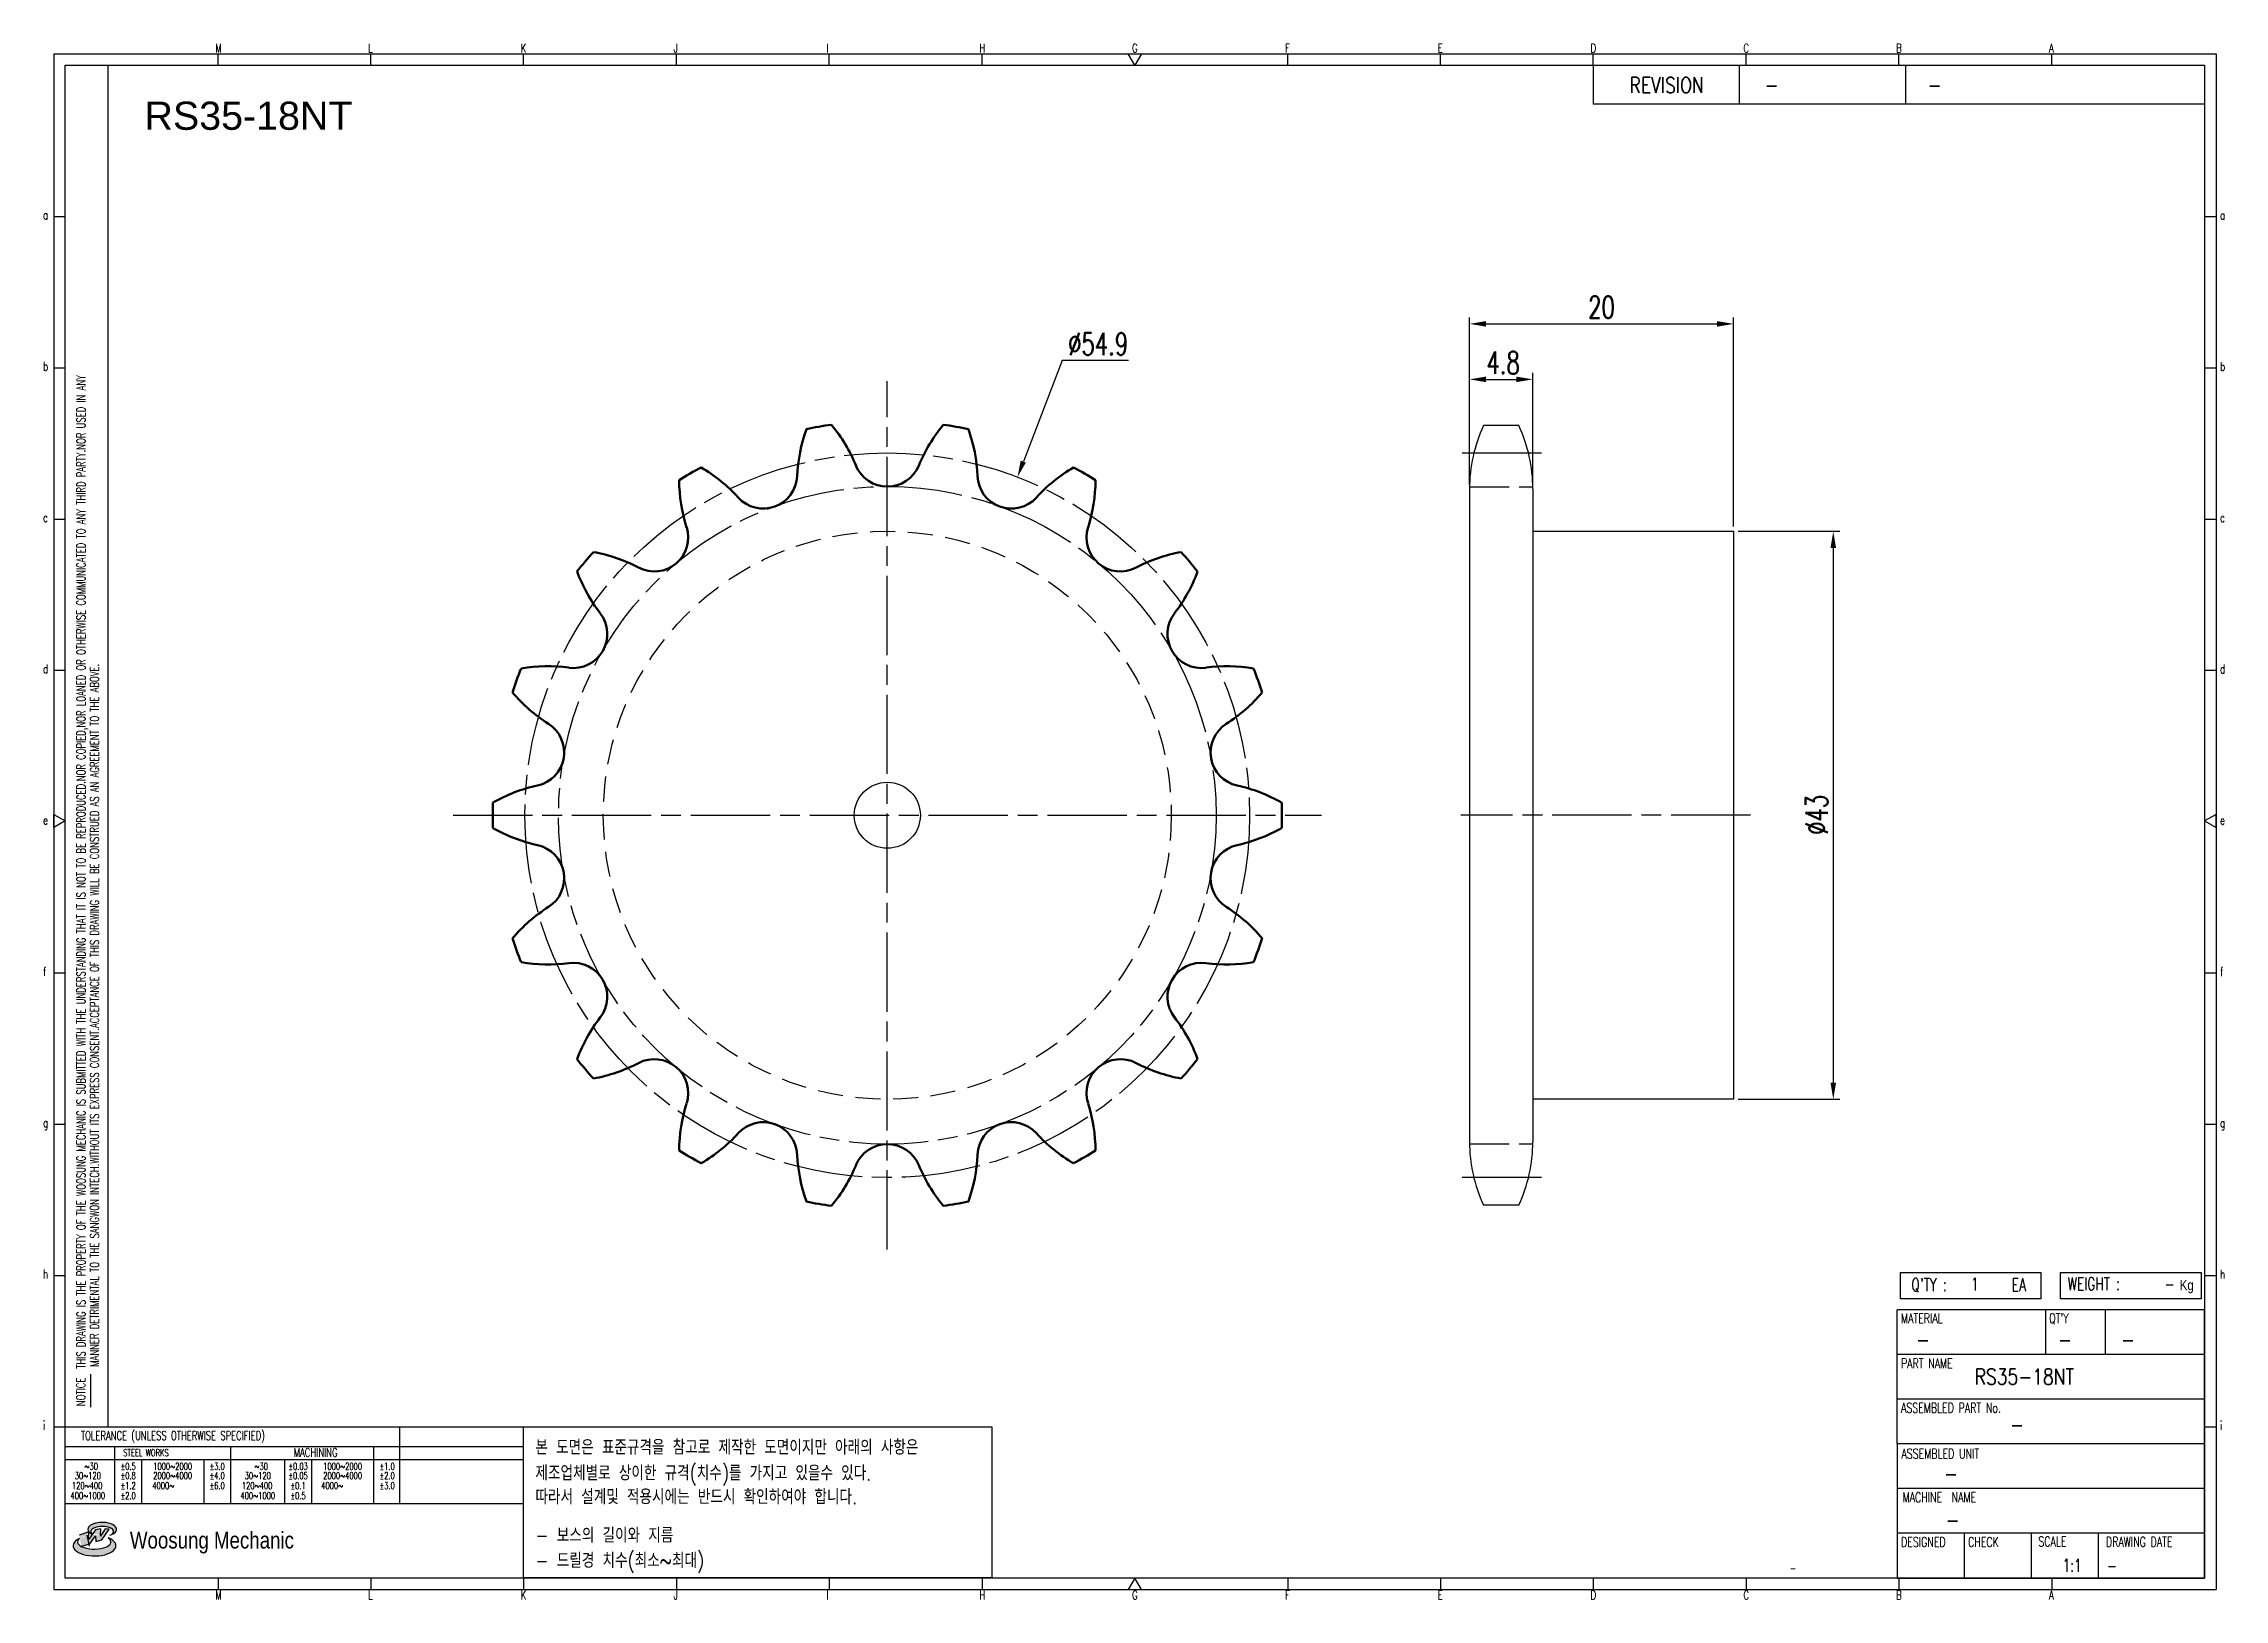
# Model space of a CAD drawing. Header units: millimetres. Extents: x -44811 to -44646, y 1097 to 1215.
import ezdxf
from ezdxf.enums import TextEntityAlignment as Align

# ---------------------------------------------------------------- set-up
doc = ezdxf.new("R2010")
doc.units = ezdxf.units.MM
for name, pattern in [('AM_ISO02W050', [7.5, 6, -1.5]), ('AM_ISO02W050x2', [3.75, 3, -0.75]), ('AM_ISO08W050', [18, 12, -1.5, 3, -1.5]), ('AM_ISO08W050x2', [9, 6, -0.75, 1.5, -0.75]), ('HIDDEN', [9.525, 6.35, -3.175])]:
    doc.linetypes.add(name, pattern=pattern)
for name, color, linetype, lineweight in [('AM_0N', 7, 'Continuous', 50), ('AM_3N', 6, 'AM_ISO02W050', 25), ('AM_7', 4, 'AM_ISO08W050', 25), ('AM_7N', 4, 'AM_ISO08W050', 25)]:
    doc.layers.add(name, color=color, linetype=linetype, lineweight=lineweight)
for name, color, linetype in [('HL', 2, 'HIDDEN'), ('S-DIM', 7, 'Continuous'), ('TITLE', 7, 'Continuous'), ('도면레이아웃', 7, 'Continuous')]:
    doc.layers.add(name, color=color, linetype=linetype)
doc.styles.add('HAN', font='ROMANS.shx', dxfattribs={"width": 0.7, "bigfont": 'whgtxt.shx'})
doc.styles.add('HKD_ST2', font='romans.shx', dxfattribs={"width": 0.7, "height": 4, "bigfont": '@extfont2.shx'})
doc.styles.add('HSG', font='SIMPLEX.shx', dxfattribs={"width": 0.7, "bigfont": 'HSG.shx'})
doc.styles.add('ROMANS', font='romans.shx', dxfattribs={"width": 0.7, "bigfont": 'whgtxt.shx'})
doc.styles.add('SLDTEXTSTYLE4', font='arial.ttf', dxfattribs={"width": 0.8})
doc.styles.get("Standard").update_dxf_attribs({"font": 'arial.ttf'})
doc.dimstyles.new('APP2.5', dxfattribs={"dimscale": 0.7, "dimtxt": 2.4, "dimasz": 1.8, "dimexe": 0.7, "dimexo": 0.5, "dimgap": 0.6, "dimtad": 1, "dimtoh": 1, "dimdec": 1, "dimrnd": 0.01, "dimzin": 9, "dimdsep": 46, "dimtxsty": 'HSG', "dimcen": 0, "dimclrd": 1, "dimclre": 1, "dimclrt": 256, "dimazin": 2, "dimtp": 1, "dimtm": 1, "dimtfac": 0.5, "dimtdec": 1, "dimtofl": 0, "dimtmove": 0, "dimatfit": 3, "dimfxl": 0, "dimtvp": 1, "dimtolj": 2, "dimlwd": -1, "dimlwe": -1, "dimarcsym": 0})

# ---------------------------------------------------------------- blocks, each defined once
blk = doc.blocks.new('SUYWSHJH')
at = {"layer": '도면레이아웃'}
h = blk.add_hatch(color=10, dxfattribs=at)
h.paths.add_polyline_path([(1.544, 35.177), (1.554, 34.966), (1.779, 35.034), (2.054, 35.422), (1.908, 35.446), (1.728, 35.167), (1.741, 35.439), (1.547, 35.405), (1.292, 35.041), (1.295, 35.33), (0.943, 35.208), (1.03, 34.8), (1.336, 34.885)])
edge = h.paths.add_edge_path()
edge.add_ellipse((1.795, 35.421), major_axis=(-0.53, 0), ratio=0.487785, start_angle=122.36065, end_angle=403.39574)
edge.add_line((1.411, 35.244), (1.419, 35.261))
edge.add_ellipse((1.798, 35.344), major_axis=(-0.423, 0), ratio=0.444396, start_angle=131.58977, end_angle=386.19408, ccw=False)
edge = h.paths.add_edge_path()
edge.add_ellipse((1.512, 34.815), major_axis=(-0.793, 0), ratio=0.480113, start_angle=314.67633, end_angle=590.85213)
edge.add_ellipse((1.501, 34.958), major_axis=(-0.62, 0), ratio=0.43311, start_angle=331.7024, end_angle=574.42495, ccw=False)
for p, q in [((0, 90.118), (80.15, 90.118)), ((0, 90.118), (0, 33.191)), ((6.089, 89.693), (6.089, 90.118)), ((11.753, 89.693), (11.753, 90.118)), ((17.418, 89.693), (17.418, 90.118)), ((23.082, 89.693), (23.082, 90.118)), ((28.746, 89.693), (28.746, 90.118)), ((34.411, 89.693), (34.411, 90.118)), ((45.739, 89.693), (45.739, 90.118)), ((51.404, 89.693), (51.404, 90.118)), ((57.068, 89.693), (57.068, 90.118)), ((62.732, 89.693), (62.732, 90.118)), ((68.397, 89.693), (68.397, 90.118)), ((74.061, 89.693), (74.061, 90.118)), ((80.15, 90.118), (80.15, 33.191)), ((0, 84.085), (0.425, 84.085)), ((79.725, 84.085), (80.15, 84.085)), ((0, 78.478), (0.425, 78.478)), ((79.725, 78.478), (80.15, 78.478)), ((0, 72.87), (0.425, 72.87)), ((79.725, 72.87), (80.15, 72.87)), ((0, 67.262), (0.425, 67.262)), ((79.725, 67.262), (80.15, 67.262)), ((0, 56.047), (0.425, 56.047)), ((79.725, 56.047), (80.15, 56.047)), ((0, 50.439), (0.425, 50.439)), ((79.725, 50.439), (80.15, 50.439)), ((0, 44.832), (0.425, 44.832)), ((79.725, 44.832), (80.15, 44.832)), ((1.377, 39.947), (1.377, 41.174)), ((0, 39.224), (0.425, 39.224)), ((79.725, 39.224), (80.15, 39.224)), ((0, 33.191), (80.15, 33.191)), ((6.089, 33.616), (6.089, 33.191)), ((11.753, 33.616), (11.753, 33.191)), ((17.418, 33.616), (17.418, 33.191)), ((23.082, 33.616), (23.082, 33.191)), ((28.746, 33.616), (28.746, 33.191)), ((34.411, 33.616), (34.411, 33.191)), ((45.739, 33.616), (45.739, 33.191)), ((51.404, 33.616), (51.404, 33.191)), ((57.068, 33.616), (57.068, 33.191)), ((62.732, 33.616), (62.732, 33.191)), ((68.397, 33.616), (68.397, 33.191)), ((74.061, 33.616), (74.061, 33.191))]:
    blk.add_line(p, q)
at = {"color": 2}
for p, q in [((2.017, 39.224), (2.017, 89.693)), ((0.425, 39.224), (17.418, 39.224)), ((12.816, 39.224), (12.816, 36.382)), ((17.418, 33.616), (17.418, 39.224)), ((0.425, 38.487), (17.418, 38.487)), ((0.425, 38.012), (17.418, 38.012)), ((2.257, 38.487), (2.257, 36.382)), ((3.257, 38.012), (3.257, 36.382)), ((5.557, 38.012), (5.557, 36.382)), ((6.557, 38.5), (6.557, 36.382)), ((8.557, 38.012), (8.557, 36.382)), ((9.557, 38.026), (9.557, 36.382)), ((11.857, 38.487), (11.857, 36.382)), ((0.425, 36.382), (17.418, 36.382))]:
    blk.add_line(p, q, dxfattribs=at)
at = {"color": 6, "ltscale": 0.5}
for p, q in [((57.068, 89.693), (57.068, 88.246)), ((62.47, 89.693), (62.47, 88.246)), ((68.635, 89.693), (68.635, 88.246)), ((79.725, 88.246), (57.068, 88.246)), ((68.336, 38.59), (68.336, 43.563)), ((79.725, 43.563), (68.336, 43.563)), ((73.827, 43.563), (73.827, 41.905)), ((76.037, 43.563), (76.037, 41.905)), ((79.725, 38.59), (79.725, 43.563)), ((79.725, 41.905), (68.336, 41.905)), ((79.725, 40.248), (68.336, 40.248)), ((68.336, 38.59), (68.336, 33.616)), ((79.725, 38.59), (68.336, 38.59)), ((79.725, 33.616), (79.725, 38.59)), ((79.725, 36.932), (68.336, 36.932)), ((79.725, 35.274), (68.336, 35.274)), ((70.822, 33.616), (70.822, 35.274)), ((73.309, 33.616), (73.309, 35.274)), ((75.796, 33.616), (75.796, 35.274)), ((68.336, 33.616), (79.725, 33.616))]:
    blk.add_line(p, q, dxfattribs=at)
for points in [[(40.075, 89.693), (39.83, 90.118), (40.32, 90.118)], [(0.425, 89.693), (79.725, 89.693), (79.725, 33.616), (0.425, 33.616)], [(0.425, 61.679), (0, 61.433), (0, 61.924)], [(79.725, 61.679), (80.15, 61.433), (80.15, 61.924)], [(40.075, 33.616), (39.83, 33.191), (40.32, 33.191)]]:
    blk.add_lwpolyline(points, close=True)
at = {"layer": 'TITLE', "color": 20}
for p, q in [((68.449, 43.961), (68.449, 44.936)), ((68.449, 44.936), (73.654, 44.936)), ((73.654, 44.936), (73.654, 43.961)), ((74.39, 43.961), (74.39, 44.936)), ((74.39, 44.936), (79.595, 44.936)), ((79.595, 44.936), (79.595, 43.961)), ((73.654, 43.961), (68.449, 43.961)), ((79.595, 43.961), (74.39, 43.961))]:
    blk.add_line(p, q, dxfattribs=at)
at = {"layer": '도면레이아웃'}
for p, q in [((1.295, 35.33), (0.943, 35.208)), ((1.03, 34.8), (1.336, 34.885)), ((1.224, 35.208), (1.311, 34.8)), ((1.224, 35.208), (1.224, 35.208)), ((1.547, 35.405), (1.292, 35.041)), ((1.292, 35.041), (1.295, 35.33)), ((1.336, 34.885), (1.544, 35.177)), ((1.419, 35.261), (1.411, 35.244)), ((1.544, 35.177), (1.554, 34.966)), ((1.741, 35.439), (1.547, 35.405)), ((1.554, 34.966), (1.779, 35.034)), ((1.908, 35.446), (1.728, 35.167)), ((1.728, 35.167), (1.741, 35.439)), ((1.779, 35.034), (2.054, 35.422)), ((2.054, 35.422), (1.908, 35.446))]:
    blk.add_line(p, q, dxfattribs=at)
for centre, major_axis, ratio, start_param, end_param in [((1.795, 35.421), (-0.53, 0), 0.487785, 2.135596, 7.040584), ((1.512, 34.815), (-0.793, 0), 0.480113, 5.492138, 10.312315), ((1.501, 34.958), (-0.62, 0), 0.43311, 5.789299, 10.025607), ((1.798, 35.344), (-0.423, 0), 0.444396, 2.296675, 6.740358)]:
    blk.add_ellipse(centre, major_axis=major_axis, ratio=ratio, start_param=start_param, end_param=end_param, dxfattribs=at)
at = {"color": 4, "style": 'HKD_ST2', "width": 0.7}
for s, p in [('M', (5.988, 90.164)), ('L', (11.652, 90.164)), ('K', (17.316, 90.164)), ('J', (22.981, 90.164)), ('I', (28.645, 90.164)), ('H', (34.309, 90.164)), ('G', (39.974, 90.164)), ('F', (45.638, 90.164)), ('E', (51.302, 90.164)), ('D', (56.967, 90.164)), ('C', (62.631, 90.164)), ('B', (68.295, 90.164)), ('A', (73.96, 90.164)), ('a', (-0.395, 83.976)), ('a', (80.305, 83.97)), ('b', (-0.395, 78.368)), ('b', (80.305, 78.362)), ('c', (-0.395, 72.76)), ('c', (80.305, 72.754)), ('d', (-0.395, 67.153)), ('d', (80.305, 67.147)), ('e', (-0.395, 61.545)), ('e', (80.305, 61.539)), ('f', (-0.395, 55.937)), ('f', (80.305, 55.931)), ('g', (-0.395, 50.33)), ('g', (80.305, 50.324)), ('h', (-0.395, 44.722)), ('h', (80.305, 44.716)), ('i', (-0.395, 39.114)), ('i', (80.305, 39.108)), ('M', (5.988, 32.824)), ('L', (11.652, 32.824)), ('K', (17.316, 32.824)), ('J', (22.981, 32.824)), ('I', (28.645, 32.824)), ('H', (34.309, 32.824)), ('G', (39.974, 32.824)), ('F', (45.638, 32.824)), ('E', (51.302, 32.824)), ('D', (56.967, 32.824)), ('C', (62.631, 32.824)), ('B', (68.295, 32.824)), ('A', (73.96, 32.824))]:
    blk.add_text(s, height=0.326, dxfattribs=at).set_placement(p)
for s, height, style, width, p in [('REVISION', 0.5806, 'HAN', 0.8, (58.415, 88.664)), ('-', 0.581, 'HAN', 0.8, (63.426, 88.664)), ('-', 0.581, 'HAN', 0.8, (69.468, 88.664)), ("Q'TY : ", 0.4746, 'HKD_ST2', 0.7, (68.857, 44.253)), ('1', 0.475, 'HKD_ST2', 0.7, (71.071, 44.275)), ('EA', 0.4746, 'HKD_ST2', 0.7, (72.578, 44.253)), ('WEIGHT : ', 0.4746, 'HKD_ST2', 0.7, (74.65, 44.286)), ('-', 0.581, 'HAN', 0.8, (69.029, 42.157)), ('-', 0.581, 'HAN', 0.8, (74.289, 42.157)), ('-', 0.581, 'HAN', 0.8, (76.623, 42.157)), ('-', 0.581, 'HAN', 0.8, (72.515, 39.013)), ('-', 0.581, 'HAN', 0.8, (70.067, 37.189)), ('-', 0.581, 'HAN', 0.8, (70.126, 35.48)), ('1:1', 0.4746, 'HKD_ST2', 0.7, (74.458, 33.848)), ('-', 0.475, 'HKD_ST2', 0.7, (76.112, 33.837))]:
    blk.add_text(s, height=height, dxfattribs=dict(style=style, width=width)).set_placement(p)
at = {"color": 1, "style": 'HKD_ST2', "width": 0.7}
for s, p in [(' THIS DRAWING IS THE PROPERTY OF THE WOOSUNG MECHANIC IS SUBMITTED WITH THE UNDERSTANDING THAT IT IS NOT TO BE REPRODUCED.NOR COPIED,NOR LOANED OR OTHERWISE COMMUNICATED TO ANY THIRD PARTY.NOR USED IN ANY', (1.173, 41.217)), ('MANNER DETRIMENTAL TO THE SANGWON INTECH.WITHOUT ITS EXPRESS CONSENT.ACCEPTANCE OF THIS DRAWING WILL BE CONSTRUED AS AN AGREEMENT TO THE ABOVE.', (1.672, 41.447))]:
    blk.add_text(s, height=0.326266, rotation=90, dxfattribs=at).set_placement(p)
at = {"style": 'HKD_ST2', "width": 0.7}
blk.add_text('-', height=0.475, dxfattribs=at).set_placement((78.613, 44.286), align=Align.RIGHT)
at = {"color": 4, "style": 'HKD_ST2', "width": 0.7}
for s, height, p in [('MATERIAL', 0.3651, (68.474, 43.425)), ("QT'Y", 0.3651, (73.965, 43.425)), ('PART NAME', 0.3651, (68.474, 41.756)), ('ASSEMBLED PART No.', 0.36511, (68.474, 40.109)), ('ASSEMBLED UNIT', 0.36511, (68.49, 38.408)), ('MACHINE  NAME', 0.36511, (68.532, 36.794)), ('DESIGNED', 0.3651, (68.474, 35.136)), ('CHECK', 0.3651, (70.961, 35.136)), ('SCALE', 0.3651, (73.566, 35.153)), ('DRAWING DATE', 0.36511, (76.071, 35.141))]:
    blk.add_text(s, height=height, dxfattribs=at).set_placement(p, align=Align.TOP_LEFT)
at = {"style": 'HKD_ST2', "width": 0.7}
blk.add_text('NOTICE', height=0.3263, rotation=90, dxfattribs=at).set_placement((1.163, 39.988))
for s, height, style, width, p in [('TOLERANCE (UNLESS OTHERWISE SPECIFIED)', 0.32627, 'HKD_ST2', 0.7, (4.417, 38.896)), ('-', 0.326, 'ROMANS', 0.65, (64.469, 33.975))]:
    blk.add_text(s, height=height, dxfattribs=dict(style=style, width=width)).set_placement(p, align=Align.MIDDLE_CENTER)
at = {"color": 4, "style": 'HKD_ST2', "width": 0.7}
for s, height, p in [('STEEL WORKS', 0.26101, (3.416, 38.268)), ('MACHINING', 0.3263, (9.707, 38.27)), ('%%P0.5', 0.261, (2.757, 37.762)), ('%%P0.8', 0.261, (2.757, 37.411)), ('%%P3.0', 0.261, (6.057, 37.762)), ('%%P4.0', 0.261, (6.057, 37.411)), ('%%P0.03', 0.261, (9.057, 37.762)), ('%%P0.05', 0.261, (9.057, 37.411)), ('%%P1.0', 0.261, (12.357, 37.762)), ('%%P2.0', 0.261, (12.357, 37.411)), ('%%P1.2', 0.261, (2.757, 37.045)), ('%%P2.0', 0.261, (2.757, 36.67)), ('%%P6.0', 0.261, (6.057, 37.045)), ('%%P0.1', 0.261, (9.057, 37.045)), ('%%P0.5', 0.261, (9.057, 36.67)), ('%%P3.0', 0.261, (12.357, 37.045))]:
    blk.add_text(s, height=height, dxfattribs=at).set_placement(p, align=Align.MIDDLE)
for s, height, p in [('30%%126120', 0.261, (1.263, 37.411)), ('%%12630', 0.261, (1.389, 37.762)), ('2000%%1264000', 0.26101, (4.407, 37.411)), ('1000%%1262000', 0.26101, (4.407, 37.762)), ('30%%126120', 0.261, (7.563, 37.411)), ('%%12630', 0.261, (7.689, 37.762)), ('2000%%1264000', 0.26101, (10.707, 37.411)), ('1000%%1262000', 0.26101, (10.707, 37.762)), ('400%%1261000', 0.26101, (1.263, 36.67)), ('120%%126400', 0.26101, (1.237, 37.045)), ('4000%%126', 0.261, (4.061, 37.045)), ('400%%1261000', 0.26101, (7.563, 36.67)), ('120%%126400', 0.26101, (7.537, 37.045)), ('4000%%126', 0.261, (10.321, 37.045))]:
    blk.add_text(s, height=height, dxfattribs=at).set_placement(p, align=Align.MIDDLE_CENTER)
at = {"color": 1, "style": 'SLDTEXTSTYLE4', "width": 0.8}
blk.add_text('Woosung Mechanic', height=0.61957, dxfattribs=at).set_placement((2.822, 34.711))
at = {"layer": 'TITLE', "width": 0.8}
blk.add_text('Kg', height=0.3789, dxfattribs=at).set_placement((78.807, 44.286))
blk = doc.blocks.new('*D123')
at = {"layer": 'Defpoints', "color": 0, "transparency": 16777216}
for p in [(-44698.05, 1189.16), (-44702.85, 1180.86), (-44698.05, 1180.86)]:
    blk.add_point(p, dxfattribs=at)
at = {"layer": 'S-DIM', "color": 1, "transparency": 16777216}
for p, q in [((-44702.85, 1181.21), (-44702.85, 1189.65)), ((-44701.59, 1189.16), (-44699.31, 1189.16)), ((-44698.05, 1181.21), (-44698.05, 1189.65))]:
    blk.add_line(p, q, dxfattribs=at)
for points in [[(-44701.59, 1189.37), (-44701.59, 1188.95), (-44702.85, 1189.16)], [(-44699.31, 1189.37), (-44699.31, 1188.95), (-44698.05, 1189.16)]]:
    blk.add_solid(points, dxfattribs=at)
at = {"layer": 'S-DIM', "transparency": 16777216, "insert": (-44700.31, 1190.42), "char_height": 1.68, "attachment_point": 5, "style": 'HSG'}
blk.add_mtext('\\A2;4.8', dxfattribs=at)
blk = doc.blocks.new('*D124')
at = {"layer": 'Defpoints', "color": 0, "transparency": 16777216}
for p in [(-44682.85, 1193.36), (-44702.85, 1180.86), (-44682.85, 1177.66)]:
    blk.add_point(p, dxfattribs=at)
at = {"layer": 'S-DIM', "color": 1, "transparency": 16777216}
for p, q in [((-44702.85, 1181.21), (-44702.85, 1193.85)), ((-44682.85, 1178.01), (-44682.85, 1193.85)), ((-44701.59, 1193.36), (-44684.11, 1193.36))]:
    blk.add_line(p, q, dxfattribs=at)
for points in [[(-44701.59, 1193.57), (-44701.59, 1193.15), (-44702.85, 1193.36)], [(-44684.11, 1193.57), (-44684.11, 1193.15), (-44682.85, 1193.36)]]:
    blk.add_solid(points, dxfattribs=at)
at = {"layer": 'S-DIM', "transparency": 16777216, "insert": (-44692.85, 1194.62), "char_height": 1.68, "attachment_point": 5, "style": 'HSG'}
blk.add_mtext('\\A2;20', dxfattribs=at)
blk = doc.blocks.new('*D125')
at = {"layer": 'Defpoints', "color": 0, "transparency": 16777216}
for p in [(-44682.85, 1177.66), (-44682.85, 1134.66), (-44675.31, 1134.66)]:
    blk.add_point(p, dxfattribs=at)
at = {"layer": 'S-DIM', "color": 1, "transparency": 16777216}
for p, q in [((-44682.5, 1177.66), (-44674.82, 1177.66)), ((-44675.31, 1176.4), (-44675.31, 1135.92)), ((-44682.5, 1134.66), (-44674.82, 1134.66))]:
    blk.add_line(p, q, dxfattribs=at)
for points in [[(-44675.52, 1176.4), (-44675.1, 1176.4), (-44675.31, 1177.66)], [(-44675.52, 1135.92), (-44675.1, 1135.92), (-44675.31, 1134.66)]]:
    blk.add_solid(points, dxfattribs=at)
at = {"layer": 'S-DIM', "transparency": 16777216, "insert": (-44676.57, 1156.19), "char_height": 1.68, "attachment_point": 5, "rotation": 90, "style": 'HSG'}
blk.add_mtext('\\A2;%%c43', dxfattribs=at)
blk = doc.blocks.new('*D126')
at = {"layer": 'Defpoints', "color": 0, "transparency": 16777216}
for p in [(-44737.07, 1181.75), (-44756.76, 1130.56)]:
    blk.add_point(p, dxfattribs=at)
at = {"layer": 'S-DIM', "color": 1, "transparency": 16777216}
for p, q in [((-44733.68, 1190.58), (-44736.62, 1182.93)), ((-44728.67, 1190.58), (-44733.68, 1190.58))]:
    blk.add_line(p, q, dxfattribs=at)
blk.add_solid([(-44736.82, 1183.01), (-44736.43, 1182.86), (-44737.07, 1181.75)], dxfattribs=at)
at = {"layer": 'S-DIM', "transparency": 16777216, "insert": (-44730.96, 1191.84), "char_height": 1.68, "attachment_point": 5, "style": 'HSG'}
blk.add_mtext('\\A2;∅54.9', dxfattribs=at)

msp = doc.modelspace()

# ---------------------------------------------------------------- linework, layer by layer
for p, q in [((-44699.12, 1185.66), (-44701.78, 1185.66)), ((-44702.85, 1180.86), (-44702.85, 1131.45)), ((-44698.05, 1180.86), (-44698.05, 1131.45)), ((-44698.05, 1177.66), (-44682.85, 1177.66)), ((-44682.85, 1177.66), (-44682.85, 1134.66)), ((-44682.85, 1134.66), (-44698.05, 1134.66)), ((-44699.12, 1126.65), (-44701.78, 1126.65))]:
    msp.add_line(p, q)
at = {"color": 4}
msp.add_lwpolyline([(-44774.45, 1109.88), (-44739, 1109.88), (-44739, 1098.43), (-44774.45, 1098.43)], close=True, dxfattribs=at)
msp.add_circle((-44746.92, 1156.16), 2.5)
for centre, start, end in [((-44691.55, 1180.86), 154.8633, 180), ((-44709.35, 1180.86), 0, 25.1367), ((-44691.55, 1131.45), 180, 205.1367), ((-44709.35, 1131.45), 334.8633, 0)]:
    msp.add_arc(centre, 11.3, start, end)
at = {"layer": 'AM_0N'}
for centre, radius, start, end in [((-44741.56, 1181.31), 12.19, 160.4606, 177.5), ((-44746.92, 1156.16), 29.87, 98.1455, 101.8545), ((-44760.55, 1177.96), 12.19, 22.5, 39.5394), ((-44733.28, 1177.96), 12.19, 140.4606, 157.5), ((-44746.92, 1156.16), 29.87, 78.1455, 81.8545), ((-44752.27, 1181.31), 12.19, 2.5, 19.5394), ((-44746.92, 1156.16), 29.87, 118.1455, 121.8545), ((-44767.19, 1171.98), 12.19, 42.5, 59.5394), ((-44746.92, 1183.61), 2.57, 202.5, 337.5), ((-44726.65, 1171.98), 12.19, 120.4606, 137.5), ((-44746.92, 1156.16), 29.87, 58.1455, 61.8545), ((-44750.49, 1181.62), 12.19, 180.4606, 197.5), ((-44756.31, 1181.95), 2.57, 222.5, 357.5), ((-44737.53, 1181.95), 2.57, 182.5, 317.5), ((-44743.35, 1181.62), 12.19, 342.5, 359.5394), ((-44764.56, 1177.19), 2.57, 242.5, 17.5), ((-44729.27, 1177.19), 2.57, 162.5, 297.5), ((-44746.92, 1156.16), 29.87, 138.1455, 141.8545), ((-44771.38, 1164.1), 12.19, 62.5, 79.5394), ((-44722.46, 1164.1), 12.19, 100.4606, 117.5), ((-44746.92, 1156.16), 29.87, 38.1455, 41.8545), ((-44758.98, 1178.87), 12.19, 200.4606, 217.5), ((-44734.85, 1178.87), 12.19, 322.5, 339.5394), ((-44770.69, 1169.88), 2.57, 262.5, 37.5), ((-44723.14, 1169.88), 2.57, 142.5, 277.5), ((-44746.92, 1156.16), 29.87, 158.1455, 161.8545), ((-44772.62, 1155.25), 12.19, 82.5, 99.5394), ((-44721.22, 1155.25), 12.19, 80.4606, 97.5), ((-44746.92, 1156.16), 29.87, 18.1455, 21.8545), ((-44766.02, 1173.37), 12.19, 220.4606, 237.5), ((-44727.81, 1173.37), 12.19, 302.5, 319.5394), ((-44773.95, 1160.92), 2.57, 282.5, 57.5), ((-44719.88, 1160.92), 2.57, 122.5, 257.5), ((-44770.76, 1146.52), 12.19, 102.5, 119.5394), ((-44723.08, 1146.52), 12.19, 60.4606, 77.5), ((-44746.92, 1156.16), 29.87, 178.1455, 181.8545), ((-44746.92, 1156.16), 29.87, 358.1455, 1.8545), ((-44770.76, 1165.8), 12.19, 240.4606, 257.5), ((-44723.08, 1165.8), 12.19, 282.5, 299.5394), ((-44773.95, 1151.39), 2.57, 302.5, 77.5), ((-44719.88, 1151.39), 2.57, 102.5, 237.5), ((-44766.02, 1138.94), 12.19, 122.5, 139.5394), ((-44727.81, 1138.94), 12.19, 40.4606, 57.5), ((-44746.92, 1156.16), 29.87, 198.1455, 201.8545), ((-44746.92, 1156.16), 29.87, 338.1455, 341.8545), ((-44772.62, 1157.06), 12.19, 260.4606, 277.5), ((-44770.69, 1142.43), 2.57, 322.5, 97.5), ((-44723.14, 1142.43), 2.57, 82.5, 217.5), ((-44721.22, 1157.06), 12.19, 262.5, 279.5394), ((-44758.98, 1133.45), 12.19, 142.5, 159.5394), ((-44734.85, 1133.45), 12.19, 20.4606, 37.5), ((-44746.92, 1156.16), 29.87, 218.1455, 221.8545), ((-44764.56, 1135.13), 2.57, 342.5, 117.5), ((-44729.27, 1135.13), 2.57, 62.5, 197.5), ((-44746.92, 1156.16), 29.87, 318.1455, 321.8545), ((-44771.38, 1148.22), 12.19, 280.4606, 297.5), ((-44722.46, 1148.22), 12.19, 242.5, 259.5394), ((-44750.49, 1130.69), 12.19, 162.5, 179.5394), ((-44743.35, 1130.69), 12.19, 0.4606, 17.5), ((-44756.31, 1130.36), 2.57, 2.5, 137.5), ((-44737.53, 1130.36), 2.57, 42.5, 177.5), ((-44767.19, 1140.33), 12.19, 300.4606, 317.5), ((-44746.92, 1128.7), 2.57, 22.5, 157.5), ((-44726.65, 1140.33), 12.19, 222.5, 239.5394), ((-44746.92, 1156.16), 29.87, 238.1455, 241.8545), ((-44741.56, 1131), 12.19, 182.5, 199.5394), ((-44760.55, 1134.35), 12.19, 320.4606, 337.5), ((-44733.28, 1134.35), 12.19, 202.5, 219.5394), ((-44752.27, 1131), 12.19, 340.4606, 357.5), ((-44746.92, 1156.16), 29.87, 298.1455, 301.8545), ((-44746.92, 1156.16), 29.87, 258.1455, 261.8545), ((-44746.92, 1156.16), 29.87, 278.1455, 281.8545)]:
    msp.add_arc(centre, radius, start, end, dxfattribs=at)
at = {"layer": 'AM_3N', "linetype": 'AM_ISO02W050x2'}
for p, q in [((-44702.85, 1181.02), (-44698.05, 1181.02)), ((-44702.85, 1131.3), (-44698.05, 1131.3))]:
    msp.add_line(p, q, dxfattribs=at)
at = {"layer": 'AM_7', "linetype": 'AM_ISO08W050x2'}
for p, q in [((-44697.4, 1183.58), (-44703.51, 1183.58)), ((-44681.58, 1156.16), (-44703.51, 1156.16)), ((-44697.4, 1128.73), (-44703.51, 1128.73))]:
    msp.add_line(p, q, dxfattribs=at)
for radius in [27.43, 24.89]:
    msp.add_circle((-44746.92, 1156.16), radius, dxfattribs=at)
at = {"layer": 'AM_7N', "linetype": 'AM_ISO08W050x2'}
for p, q in [((-44746.92, 1123.29), (-44746.92, 1189.02)), ((-44779.79, 1156.16), (-44714.05, 1156.16))]:
    msp.add_line(p, q, dxfattribs=at)
at = {"layer": 'HL', "ltscale": 0.3}
msp.add_circle((-44746.92, 1156.16), 21.5, dxfattribs=at)

# ---------------------------------------------------------------- block references
at = {"xscale": 2.04222035466409, "yscale": 2.04222035466409, "zscale": 2.04222035466409}
msp.add_blockref('SUYWSHJH', (-44810.02, 1029.77), dxfattribs=at)

# ---------------------------------------------------------------- texts
at = {"color": 2}
msp.add_text('RS35-18NT', height=2.134, dxfattribs=at).set_placement((-44803.15, 1208.05))
at = {"style": 'HAN', "width": 0.8}
msp.add_text('RS35-18NT', height=1.186, dxfattribs=at).set_placement((-44664.6, 1113.07))
at = {"color": 4, "style": 'HAN', "width": 0.8}
for s, p in [('본 도면은 표준규격을 참고로 제작한 도면이지만 아래의 사항은', (-44773.56, 1107.76)), ('제조업체별로 상이한 규격(치수)를 가지고 있을수 있다.', (-44773.56, 1105.81)), ('따라서 설계및 적용시에는 반드시 확인하여야 합니다.', (-44773.56, 1104.01)), ('- 보스의 길이와 지름', (-44773.56, 1101.1)), ('- 드릴경 치수(최소~최대)', (-44773.56, 1099.19))]:
    msp.add_text(s, height=1.1219, dxfattribs=at).set_placement(p)

# ---------------------------------------------------------------- dimensions: what is measured, and where the dimension line sits
at = {"layer": 'S-DIM'}
dim = msp.add_linear_dim(base=(-44682.85, 1193.36), p1=(-44702.85, 1180.86), p2=(-44682.85, 1177.66), dimstyle='APP2.5', dxfattribs=at)
dim.commit()
dim.dimension.update_dxf_attribs({"geometry": '*D124', "text_midpoint": (-44692.85, 1194.62)})
dim = msp.add_diameter_dim_2p(p1=(-44756.763, 1130.5579), p2=(-44737.0735, 1181.7545), dimstyle='APP2.5', dxfattribs=at)
dim.commit()
dim.dimension.update_dxf_attribs({"geometry": '*D126', "text_midpoint": (-44730.9649, 1190.5759), "dimtype": 163})
dim = msp.add_linear_dim(base=(-44698.05, 1189.16), p1=(-44702.85, 1180.86), p2=(-44698.05, 1180.86), dimstyle='APP2.5', dxfattribs=at)
dim.commit()
dim.dimension.update_dxf_attribs({"geometry": '*D123', "text_midpoint": (-44700.31, 1189.16), "dimtype": 160})
dim = msp.add_linear_dim(base=(-44675.31, 1134.66), p1=(-44682.85, 1177.66), p2=(-44682.85, 1134.66), angle=90, text='%%c<>', dimstyle='APP2.5', dxfattribs=at)
dim.commit()
dim.dimension.update_dxf_attribs({"geometry": '*D125', "text_midpoint": (-44675.31, 1156.19), "dimtype": 160})

doc.saveas('drawing.dxf')
